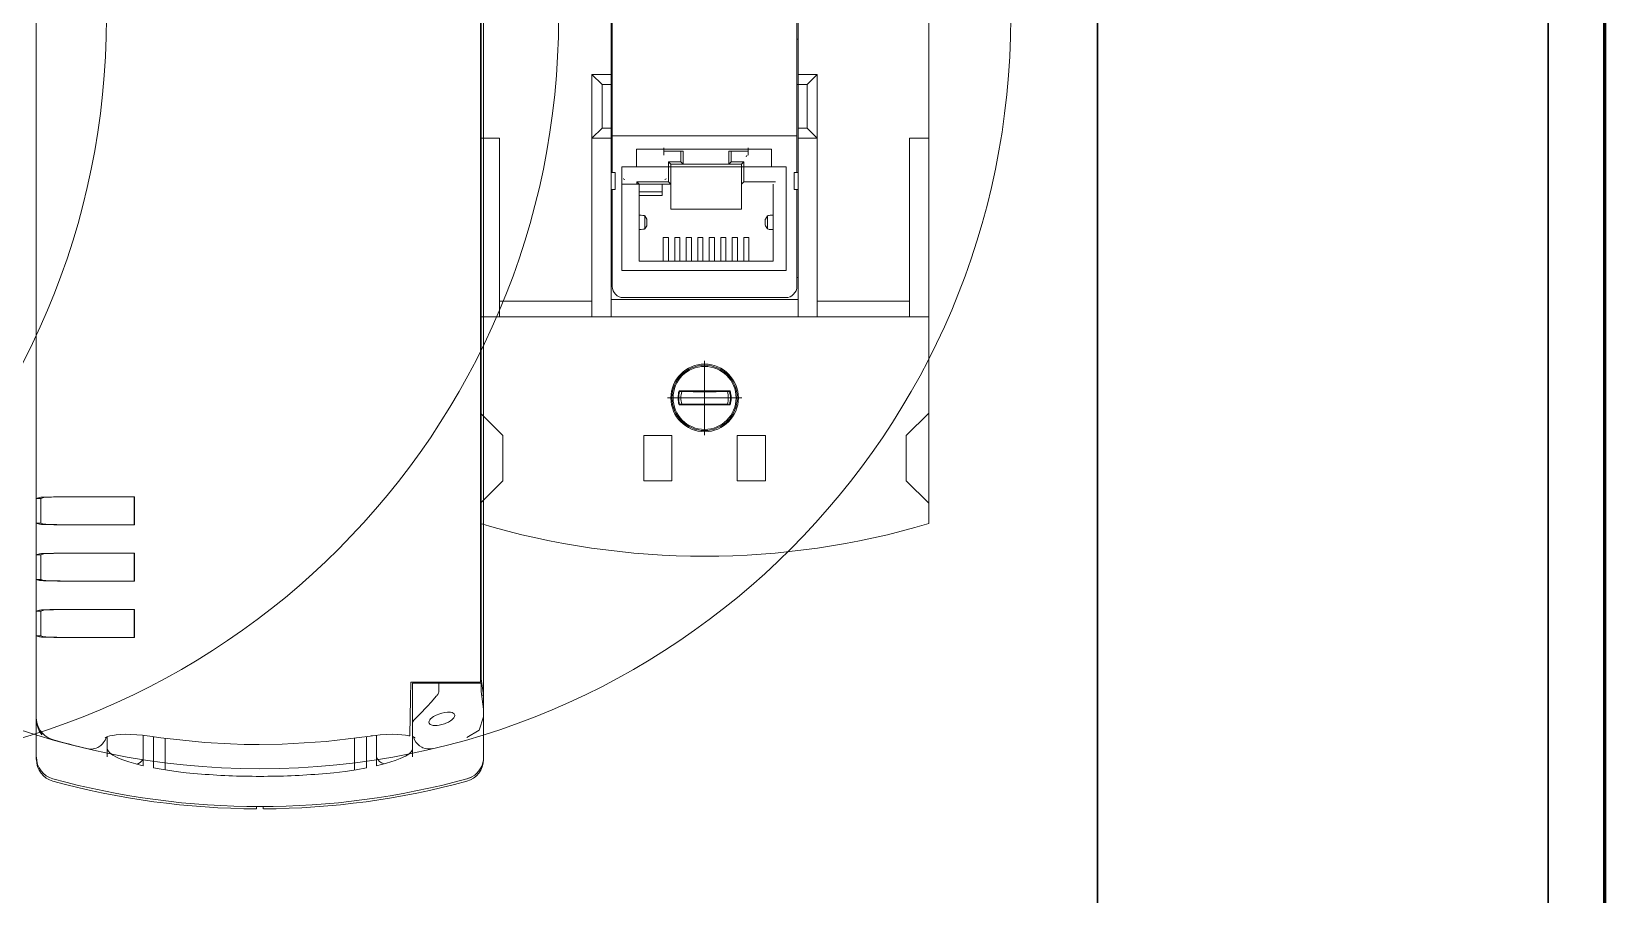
# Model space of a CAD drawing. Header units: millimetres. Extents: x -6000 to 26000, y -6000 to 26000.
# Drawn here: x 142.17 to 161.6, y -4553.85 to -4543.2 of the extents above; entities that cross this region are included whole.
import ezdxf

# ---------------------------------------------------------------- set-up
doc = ezdxf.new("R2010")
doc.units = ezdxf.units.MM
doc.header["$MEASUREMENT"] = 0
doc.linetypes.add('DOT_CENTER', pattern=[14, 12, -1, 0, -1])
for name, color, linetype, lineweight in [('Чертеж и Рисунок_Ном._пера__2', 8, 'Continuous', 15), ('Чертеж и Рисунок_Ном._пера__21', 7, 'Continuous', 30), ('Чертеж и Рисунок_Ном._пера__41', 7, 'Continuous', 60), ('Чертеж и Рисунок_Ном._пера__7', 7, 'Continuous', 15)]:
    doc.layers.add(name, color=color, linetype=linetype, lineweight=lineweight)

msp = doc.modelspace()

# ---------------------------------------------------------------- linework, layer by layer
at = {"layer": 'Чертеж и Рисунок_Ном._пера__2', "color": 8, "linetype": 'DOT_CENTER', "lineweight": 15}
for p, q in [((150.485, -4547.261), (150.485, -4548.179)), ((150.944, -4547.72), (150.026, -4547.72))]:
    msp.add_line(p, q, dxfattribs=at)
at = {"layer": 'Чертеж и Рисунок_Ном._пера__2', "color": 8, "linetype": 'Continuous', "lineweight": 15}
msp.add_circle((150.485, -4547.72), 0.389, dxfattribs=at)
for radius, start, end in [(0.319, 165.6045, 194.3955), (0.319, 345.6045, 14.3955), (0.293, 164.6084, 195.3916), (0.293, 344.6084, 15.3916)]:
    msp.add_arc((150.485, -4547.72), radius, start, end, dxfattribs=at)
at = {"layer": 'Чертеж и Рисунок_Ном._пера__21', "color": 7, "linetype": 'Continuous', "lineweight": 30}
for p, q in [((155.339, -4648.664), (155.339, -4502.689)), ((160.903, -4502.689), (160.903, -4648.664))]:
    msp.add_line(p, q, dxfattribs=at)
at = {"layer": 'Чертеж и Рисунок_Ном._пера__41', "color": 7, "linetype": 'Continuous', "lineweight": 60}
msp.add_line((161.599, -4491.255), (161.599, -4741.635), dxfattribs=at)
at = {"layer": 'Чертеж и Рисунок_Ном._пера__7', "color": 7, "linetype": 'Continuous', "lineweight": 15}
for p, q in [((147.755, -4534.96), (147.755, -4551.391)), ((147.725, -4535.301), (147.725, -4551.186)), ((149.344, -4536.397), (149.344, -4544.938)), ((151.625, -4544.938), (151.625, -4536.397)), ((147.717, -4536.821), (147.717, -4544.514)), ((153.253, -4544.514), (153.253, -4536.821)), ((149.33, -4537.607), (149.33, -4543.728)), ((142.232, -4539.876), (142.232, -4548.962)), ((147.717, -4551.228), (147.717, -4539.889)), ((151.639, -4543.291), (151.639, -4540.2)), ((151.639, -4543.291), (151.625, -4543.291)), ((151.639, -4543.728), (151.639, -4543.291)), ((149.094, -4543.728), (149.218, -4543.853)), ((149.094, -4543.728), (149.33, -4543.728)), ((149.094, -4544.514), (149.094, -4543.728)), ((149.33, -4543.853), (149.33, -4543.728)), ((151.639, -4543.728), (151.876, -4543.728)), ((151.639, -4543.728), (151.639, -4543.85)), ((151.876, -4543.728), (151.751, -4543.853)), ((151.876, -4543.728), (151.876, -4544.514)), ((149.218, -4543.853), (149.33, -4543.853)), ((149.218, -4543.853), (149.218, -4544.389)), ((149.33, -4543.853), (149.33, -4543.85)), ((149.344, -4543.85), (149.33, -4543.85)), ((149.33, -4544.389), (149.33, -4543.853)), ((151.639, -4543.85), (151.625, -4543.85)), ((151.639, -4544.389), (151.639, -4543.853)), ((151.639, -4543.853), (151.639, -4543.853)), ((151.639, -4543.853), (151.751, -4543.853)), ((151.751, -4544.389), (151.751, -4543.853)), ((147.717, -4544.514), (147.717, -4546.718)), ((147.953, -4544.514), (147.717, -4544.514)), ((147.953, -4546.525), (147.953, -4544.514)), ((149.218, -4544.389), (149.094, -4544.514)), ((149.094, -4544.514), (149.33, -4544.514)), ((149.094, -4546.525), (149.094, -4544.514)), ((149.33, -4544.389), (149.218, -4544.389)), ((149.33, -4544.514), (149.33, -4544.389)), ((149.33, -4544.938), (149.33, -4544.514)), ((151.625, -4544.485), (149.344, -4544.485)), ((151.639, -4544.389), (151.639, -4544.514)), ((151.639, -4544.389), (151.751, -4544.389)), ((151.639, -4544.514), (151.639, -4544.938)), ((151.639, -4544.514), (151.876, -4544.514)), ((151.876, -4544.514), (151.751, -4544.389)), ((151.876, -4546.525), (151.876, -4544.514)), ((153.016, -4546.525), (153.016, -4544.514)), ((153.253, -4544.514), (153.016, -4544.514)), ((153.253, -4544.514), (153.253, -4546.718)), ((150.478, -4544.649), (149.643, -4544.649)), ((149.643, -4544.649), (149.643, -4544.868)), ((149.982, -4544.631), (149.982, -4544.722)), ((149.982, -4544.673), (150.221, -4544.673)), ((150.193, -4544.673), (150.193, -4544.807)), ((150.221, -4544.673), (150.221, -4544.835)), ((150.478, -4544.649), (151.312, -4544.649)), ((150.786, -4544.673), (151.025, -4544.673)), ((150.786, -4544.835), (150.786, -4544.673)), ((150.814, -4544.807), (150.814, -4544.673)), ((151.025, -4544.631), (151.025, -4544.722)), ((151.312, -4544.649), (151.312, -4544.868)), ((150.193, -4544.807), (150.038, -4544.807)), ((150.038, -4544.807), (150.038, -4545.053)), ((150.066, -4544.835), (150.038, -4544.807)), ((150.066, -4544.835), (150.942, -4544.835)), ((150.066, -4544.835), (150.066, -4545.391)), ((150.221, -4544.835), (150.193, -4544.807)), ((150.786, -4544.835), (150.814, -4544.807)), ((150.97, -4544.807), (150.814, -4544.807)), ((150.942, -4544.835), (150.97, -4544.807)), ((150.942, -4544.835), (150.942, -4545.391)), ((150.97, -4545.053), (150.97, -4544.807)), ((149.33, -4544.938), (149.379, -4544.938)), ((149.33, -4545.147), (149.33, -4544.938)), ((149.379, -4544.938), (149.379, -4545.147)), ((150.066, -4545.081), (149.471, -4545.081)), ((149.648, -4545.053), (149.648, -4545.081)), ((150.038, -4545.053), (149.648, -4545.053)), ((149.675, -4545.081), (149.648, -4545.053)), ((149.675, -4545.081), (149.675, -4546.031)), ((149.963, -4545.081), (149.963, -4545.22)), ((150.066, -4545.081), (150.038, -4545.053)), ((150.942, -4545.081), (150.97, -4545.053)), ((151.36, -4545.053), (150.97, -4545.053)), ((151.332, -4545.081), (151.332, -4546.031)), ((151.591, -4544.938), (151.591, -4545.147)), ((151.591, -4544.938), (151.639, -4544.938)), ((151.639, -4544.938), (151.639, -4545.147)), ((149.379, -4545.147), (149.33, -4545.147)), ((149.33, -4546.232), (149.33, -4545.147)), ((149.344, -4545.147), (149.344, -4546.343)), ((149.963, -4545.178), (149.675, -4545.178)), ((149.963, -4545.22), (149.675, -4545.22)), ((151.639, -4545.147), (151.591, -4545.147)), ((151.625, -4546.343), (151.625, -4545.147)), ((151.639, -4545.147), (151.639, -4546.232)), ((149.745, -4545.633), (149.745, -4545.473)), ((149.745, -4545.473), (149.771, -4545.512)), ((150.942, -4545.391), (150.066, -4545.391)), ((151.263, -4545.473), (151.237, -4545.512)), ((151.263, -4545.633), (151.263, -4545.473)), ((149.745, -4545.633), (149.771, -4545.594)), ((149.773, -4545.57), (149.773, -4545.536)), ((151.234, -4545.57), (151.234, -4545.536)), ((151.263, -4545.633), (151.237, -4545.594)), ((149.975, -4545.739), (149.975, -4546.031)), ((150.039, -4545.739), (149.975, -4545.739)), ((150.039, -4545.739), (150.039, -4546.031)), ((150.117, -4545.739), (150.117, -4546.031)), ((150.181, -4545.739), (150.117, -4545.739)), ((150.181, -4545.739), (150.181, -4546.031)), ((150.259, -4545.739), (150.259, -4546.031)), ((150.323, -4545.739), (150.259, -4545.739)), ((150.323, -4545.739), (150.323, -4546.031)), ((150.401, -4545.739), (150.401, -4546.031)), ((150.465, -4545.739), (150.401, -4545.739)), ((150.465, -4545.739), (150.465, -4546.031)), ((150.543, -4545.739), (150.543, -4546.031)), ((150.607, -4545.739), (150.543, -4545.739)), ((150.607, -4545.739), (150.607, -4546.031)), ((150.685, -4545.739), (150.685, -4546.031)), ((150.748, -4545.739), (150.685, -4545.739)), ((150.748, -4545.739), (150.748, -4546.031)), ((150.826, -4545.739), (150.826, -4546.031)), ((150.89, -4545.739), (150.826, -4545.739)), ((150.89, -4545.739), (150.89, -4546.031)), ((151.032, -4545.739), (150.968, -4545.739)), ((150.968, -4545.739), (150.968, -4546.031)), ((151.032, -4545.739), (151.032, -4546.031)), ((151.332, -4546.031), (149.675, -4546.031)), ((149.33, -4546.507), (149.33, -4546.232)), ((149.344, -4546.232), (149.33, -4546.232)), ((151.639, -4546.232), (151.625, -4546.232)), ((151.639, -4546.232), (151.639, -4546.507)), ((147.953, -4546.718), (147.953, -4546.525)), ((149.094, -4546.525), (147.953, -4546.525)), ((149.094, -4546.718), (149.094, -4546.525)), ((149.33, -4546.718), (149.33, -4546.507)), ((149.33, -4546.507), (151.639, -4546.507)), ((151.486, -4546.482), (149.483, -4546.482)), ((151.639, -4546.507), (151.639, -4546.718)), ((153.016, -4546.525), (151.876, -4546.525)), ((151.876, -4546.718), (151.876, -4546.525)), ((153.016, -4546.718), (153.016, -4546.525)), ((147.717, -4546.718), (147.717, -4547.908)), ((147.717, -4546.718), (147.953, -4546.718)), ((147.953, -4546.718), (149.094, -4546.718)), ((149.094, -4546.718), (149.33, -4546.718)), ((149.33, -4546.718), (151.639, -4546.718)), ((151.639, -4546.718), (151.876, -4546.718)), ((151.876, -4546.718), (153.016, -4546.718)), ((153.016, -4546.718), (153.253, -4546.718)), ((153.253, -4547.908), (153.253, -4546.718)), ((150.8, -4547.632), (150.17, -4547.632)), ((150.17, -4547.807), (150.8, -4547.807)), ((147.717, -4547.908), (147.717, -4549.02)), ((147.717, -4547.908), (147.995, -4548.186)), ((152.975, -4548.186), (153.253, -4547.908)), ((153.253, -4547.908), (153.253, -4549.02)), ((147.995, -4548.186), (147.995, -4548.742)), ((149.734, -4548.742), (149.734, -4548.186)), ((150.081, -4548.186), (149.734, -4548.186)), ((150.081, -4548.186), (150.081, -4548.742)), ((150.888, -4548.186), (151.236, -4548.186)), ((150.888, -4548.742), (150.888, -4548.186)), ((151.236, -4548.186), (151.236, -4548.742)), ((152.975, -4548.742), (152.975, -4548.186)), ((147.995, -4548.742), (147.717, -4549.02)), ((150.081, -4548.742), (149.734, -4548.742)), ((151.236, -4548.742), (150.888, -4548.742)), ((153.253, -4549.02), (152.975, -4548.742)), ((142.232, -4548.962), (142.27, -4548.949)), ((142.232, -4548.962), (142.288, -4548.962)), ((142.232, -4549.266), (142.232, -4548.962)), ((142.326, -4548.949), (142.288, -4548.962)), ((142.288, -4548.962), (142.288, -4549.266)), ((142.826, -4548.94), (143.443, -4548.94)), ((143.442, -4548.941), (142.826, -4548.941)), ((143.443, -4548.94), (143.442, -4548.941)), ((143.442, -4548.941), (143.442, -4549.286)), ((143.443, -4548.94), (143.443, -4549.287)), ((147.717, -4549.02), (147.717, -4549.272)), ((153.253, -4549.272), (153.253, -4549.02)), ((142.232, -4549.266), (142.232, -4549.657)), ((142.232, -4549.266), (142.288, -4549.266)), ((142.27, -4549.278), (142.232, -4549.266)), ((142.326, -4549.278), (142.288, -4549.266)), ((143.442, -4549.286), (142.826, -4549.286)), ((143.443, -4549.287), (142.826, -4549.287)), ((143.442, -4549.286), (143.443, -4549.287)), ((142.232, -4549.657), (142.27, -4549.644)), ((142.232, -4549.657), (142.288, -4549.657)), ((142.232, -4549.961), (142.232, -4549.657)), ((142.326, -4549.644), (142.288, -4549.657)), ((142.288, -4549.657), (142.288, -4549.961)), ((142.826, -4549.635), (143.443, -4549.635)), ((143.442, -4549.636), (142.826, -4549.636)), ((143.443, -4549.635), (143.442, -4549.636)), ((143.442, -4549.636), (143.442, -4549.982)), ((143.443, -4549.635), (143.443, -4549.983)), ((142.27, -4549.974), (142.232, -4549.961)), ((142.232, -4549.961), (142.288, -4549.961)), ((142.232, -4549.961), (142.232, -4550.353)), ((142.326, -4549.974), (142.288, -4549.961)), ((143.442, -4549.982), (142.826, -4549.982)), ((143.443, -4549.983), (142.826, -4549.983)), ((143.443, -4549.983), (143.442, -4549.982)), ((142.232, -4550.353), (142.27, -4550.34)), ((142.288, -4550.353), (142.232, -4550.353)), ((142.232, -4550.657), (142.232, -4550.353)), ((142.326, -4550.34), (142.288, -4550.353)), ((142.288, -4550.353), (142.288, -4550.657)), ((142.826, -4550.331), (143.443, -4550.331)), ((143.442, -4550.332), (142.826, -4550.332)), ((143.443, -4550.331), (143.442, -4550.332)), ((143.442, -4550.332), (143.442, -4550.677)), ((143.443, -4550.331), (143.443, -4550.678)), ((142.27, -4550.669), (142.232, -4550.657)), ((142.232, -4550.657), (142.288, -4550.657)), ((142.232, -4550.657), (142.232, -4551.661)), ((142.326, -4550.669), (142.288, -4550.657)), ((143.442, -4550.677), (142.826, -4550.677)), ((143.443, -4550.678), (142.826, -4550.678)), ((143.443, -4550.678), (143.442, -4550.677)), ((146.854, -4551.418), (146.857, -4551.228)), ((147.161, -4551.228), (146.857, -4551.228)), ((146.878, -4551.242), (147.204, -4551.242)), ((146.878, -4551.242), (146.878, -4551.724)), ((147.087, -4551.228), (147.087, -4551.242)), ((147.717, -4551.228), (147.161, -4551.228)), ((147.204, -4551.339), (147.204, -4551.242)), ((147.717, -4551.242), (147.204, -4551.242)), ((147.393, -4551.228), (147.393, -4551.242)), ((147.446, -4551.242), (147.446, -4551.228)), ((147.717, -4551.186), (147.725, -4551.186)), ((147.724, -4551.242), (147.717, -4551.242)), ((147.724, -4551.242), (147.724, -4551.346)), ((147.755, -4551.391), (147.725, -4551.186)), ((146.85, -4551.678), (146.854, -4551.418)), ((147.724, -4551.346), (147.755, -4551.561)), ((147.73, -4551.391), (147.755, -4551.391)), ((147.755, -4551.391), (147.755, -4551.561)), ((142.232, -4551.684), (142.232, -4551.661)), ((142.232, -4552.155), (142.232, -4551.684)), ((146.846, -4551.864), (146.85, -4551.678)), ((147.755, -4551.561), (147.755, -4551.658)), ((147.755, -4551.658), (147.755, -4552.183)), ((147.755, -4552.155), (147.755, -4551.658)), ((142.302, -4551.878), (142.302, -4551.853)), ((143.109, -4552.149), (143.109, -4551.902)), ((143.552, -4551.885), (143.552, -4552.262)), ((143.678, -4551.902), (143.678, -4552.288)), ((146.309, -4551.902), (146.309, -4552.288)), ((146.435, -4551.885), (146.435, -4552.262)), ((146.846, -4551.864), (146.846, -4551.893)), ((146.878, -4551.724), (146.878, -4551.869)), ((146.878, -4551.902), (146.878, -4551.869)), ((146.878, -4551.896), (146.878, -4551.869)), ((146.878, -4551.896), (146.878, -4552.149)), ((142.854, -4552.049), (142.854, -4552.049)), ((143.075, -4551.917), (143.075, -4551.917)), ((143.824, -4552.313), (143.824, -4551.923)), ((146.163, -4551.923), (146.163, -4552.313)), ((142.232, -4552.155), (142.232, -4552.183)), ((147.755, -4552.155), (147.755, -4552.155)), ((147.755, -4552.155), (147.755, -4552.155)), ((144.952, -4552.793), (144.952, -4552.765)), ((145.035, -4552.793), (145.035, -4552.765))]:
    msp.add_line(p, q, dxfattribs=at)
msp.add_lwpolyline([(151.492, -4544.868), (151.492, -4546.147), (149.464, -4546.147), (149.464, -4544.868)], close=True, dxfattribs=at)
at = {"layer": 'Чертеж и Рисунок_Ном._пера__7', "color": 7, "linetype": 'Continuous', "lineweight": 15, "flags": 128}
for points in [[(151.263, -4545.473), (151.273, -4545.469), (151.283, -4545.467), (151.295, -4545.466), (151.307, -4545.465), (151.319, -4545.465), (151.332, -4545.465)], [(151.263, -4545.633), (151.273, -4545.637), (151.283, -4545.639), (151.295, -4545.64), (151.307, -4545.641), (151.319, -4545.641), (151.332, -4545.641)], [(150.202, -4547.642), (150.189, -4547.642), (150.178, -4547.641)], [(150.794, -4547.641), (150.781, -4547.642), (150.77, -4547.642)], [(150.176, -4547.799), (150.188, -4547.798), (150.202, -4547.798)], [(150.768, -4547.642), (150.686, -4547.642), (150.626, -4547.643), (150.541, -4547.643), (150.485, -4547.643), (150.428, -4547.643), (150.343, -4547.643), (150.283, -4547.642), (150.202, -4547.642)], [(150.202, -4547.798), (150.283, -4547.797), (150.343, -4547.797), (150.428, -4547.797), (150.485, -4547.797), (150.541, -4547.797), (150.626, -4547.797), (150.686, -4547.797), (150.768, -4547.798)], [(150.768, -4547.798), (150.78, -4547.798)], [(142.27, -4549.278), (142.297, -4549.281), (142.323, -4549.282), (142.358, -4549.283), (142.401, -4549.284), (142.45, -4549.285), (142.505, -4549.286), (142.564, -4549.286), (142.628, -4549.287), (142.694, -4549.287), (142.762, -4549.287), (142.826, -4549.287)], [(142.326, -4549.278), (142.35, -4549.28), (142.373, -4549.281), (142.405, -4549.282), (142.443, -4549.283), (142.487, -4549.284), (142.536, -4549.285), (142.59, -4549.285), (142.647, -4549.286), (142.706, -4549.286), (142.767, -4549.286), (142.826, -4549.286)], [(142.27, -4549.644), (142.297, -4549.642), (142.323, -4549.641), (142.358, -4549.64), (142.401, -4549.639), (142.45, -4549.638), (142.505, -4549.637), (142.564, -4549.636), (142.628, -4549.636), (142.694, -4549.635), (142.762, -4549.635), (142.826, -4549.635)], [(142.326, -4549.644), (142.35, -4549.642), (142.373, -4549.641), (142.405, -4549.64), (142.443, -4549.639), (142.487, -4549.638), (142.536, -4549.638), (142.59, -4549.637), (142.647, -4549.637), (142.706, -4549.636), (142.767, -4549.636), (142.826, -4549.636)], [(142.27, -4549.974), (142.295, -4549.976), (142.32, -4549.977), (142.353, -4549.978), (142.394, -4549.979), (142.441, -4549.98), (142.494, -4549.981), (142.553, -4549.982), (142.616, -4549.982), (142.682, -4549.983), (142.75, -4549.983), (142.82, -4549.983)], [(142.326, -4549.974), (142.348, -4549.976), (142.371, -4549.977), (142.4, -4549.978), (142.437, -4549.979), (142.479, -4549.98), (142.527, -4549.98), (142.58, -4549.981), (142.637, -4549.981), (142.696, -4549.982), (142.758, -4549.982), (142.821, -4549.982)], [(142.27, -4550.34), (142.297, -4550.337), (142.323, -4550.336), (142.358, -4550.335), (142.401, -4550.334), (142.45, -4550.333), (142.505, -4550.333), (142.564, -4550.332), (142.628, -4550.331), (142.694, -4550.331), (142.762, -4550.331), (142.826, -4550.331)], [(142.326, -4550.34), (142.35, -4550.338), (142.373, -4550.337), (142.405, -4550.336), (142.443, -4550.335), (142.487, -4550.334), (142.536, -4550.333), (142.59, -4550.333), (142.647, -4550.332), (142.706, -4550.332), (142.767, -4550.332), (142.826, -4550.332)], [(142.27, -4550.669), (142.297, -4550.672), (142.323, -4550.673), (142.358, -4550.674), (142.401, -4550.675), (142.45, -4550.676), (142.505, -4550.677), (142.564, -4550.677), (142.628, -4550.678), (142.694, -4550.678), (142.762, -4550.678), (142.826, -4550.678)], [(142.326, -4550.669), (142.35, -4550.671), (142.373, -4550.672), (142.405, -4550.673), (142.443, -4550.674), (142.487, -4550.675), (142.536, -4550.676), (142.59, -4550.676), (142.647, -4550.677), (142.706, -4550.677), (142.767, -4550.677), (142.826, -4550.677)], [(147.175, -4551.398), (147.107, -4551.476), (147.063, -4551.524), (147.023, -4551.568), (147.005, -4551.587), (146.969, -4551.624), (146.943, -4551.649), (146.931, -4551.66)], [(147.204, -4551.339), (147.203, -4551.352), (147.2, -4551.362), (147.19, -4551.38), (147.179, -4551.394)], [(142.433, -4551.938), (142.38, -4551.916), (142.339, -4551.889), (142.304, -4551.856), (142.28, -4551.824), (142.254, -4551.775), (142.243, -4551.742), (142.235, -4551.701), (142.232, -4551.661)], [(142.302, -4551.878), (142.269, -4551.829), (142.254, -4551.798), (142.242, -4551.759), (142.233, -4551.702), (142.232, -4551.684)], [(146.878, -4551.724), (146.894, -4551.7), (146.915, -4551.676), (146.931, -4551.66)], [(147.08, -4551.723), (147.083, -4551.71), (147.092, -4551.693), (147.101, -4551.682), (147.138, -4551.654), (147.171, -4551.636), (147.215, -4551.618), (147.24, -4551.61)], [(147.24, -4551.61), (147.276, -4551.603), (147.308, -4551.599), (147.321, -4551.599), (147.348, -4551.601), (147.366, -4551.605), (147.382, -4551.612), (147.391, -4551.619), (147.4, -4551.636)], [(147.4, -4551.64), (147.398, -4551.651), (147.389, -4551.669), (147.377, -4551.683), (147.364, -4551.694), (147.349, -4551.706), (147.321, -4551.722), (147.291, -4551.736), (147.274, -4551.742), (147.24, -4551.753)], [(147.55, -4551.912), (147.7, -4551.822), (147.755, -4551.658)], [(142.857, -4552.049), (142.898, -4552.055), (142.933, -4552.052), (142.95, -4552.049), (142.971, -4552.042), (142.992, -4552.034), (143.028, -4552.01), (143.048, -4551.992), (143.058, -4551.98), (143.082, -4551.945), (143.098, -4551.906)], [(143.634, -4551.896), (143.601, -4551.891), (143.545, -4551.884), (143.474, -4551.878), (143.399, -4551.874), (143.331, -4551.873), (143.271, -4551.876), (143.219, -4551.88), (143.176, -4551.886), (143.14, -4551.893), (143.113, -4551.901), (143.094, -4551.907), (143.082, -4551.913)], [(146.354, -4551.896), (145.812, -4551.962), (145.267, -4551.995), (144.983, -4552), (144.969, -4551.999), (144.956, -4551.999), (144.932, -4551.999), (144.886, -4551.999), (144.797, -4551.997), (144.629, -4551.992), (144.312, -4551.974), (143.769, -4551.915), (143.634, -4551.896)], [(146.354, -4551.896), (146.369, -4551.893), (146.385, -4551.891), (146.417, -4551.887), (146.479, -4551.88), (146.557, -4551.875), (146.628, -4551.873), (146.691, -4551.874), (146.746, -4551.878), (146.793, -4551.884), (146.833, -4551.89), (146.846, -4551.893)], [(146.878, -4551.902), (146.889, -4551.906), (146.903, -4551.911), (146.912, -4551.916)], [(146.889, -4551.906), (146.903, -4551.939), (146.92, -4551.968), (146.947, -4552), (146.966, -4552.015), (146.991, -4552.032), (147.007, -4552.039), (147.034, -4552.048), (147.068, -4552.054), (147.105, -4552.054), (147.13, -4552.049)], [(147.24, -4551.753), (147.207, -4551.76), (147.182, -4551.763), (147.163, -4551.764), (147.135, -4551.763), (147.121, -4551.76), (147.096, -4551.75), (147.084, -4551.737), (147.08, -4551.723)], [(143.109, -4552.049), (143.118, -4552.078), (143.138, -4552.102), (143.178, -4552.132), (143.246, -4552.167), (143.3, -4552.189), (143.375, -4552.214), (143.518, -4552.254), (143.552, -4552.262)], [(146.435, -4552.262), (146.557, -4552.231), (146.665, -4552.197), (146.727, -4552.173), (146.791, -4552.142), (146.833, -4552.116), (146.859, -4552.092), (146.873, -4552.071), (146.878, -4552.049)], [(144.222, -4552.361), (144.081, -4552.347), (144.015, -4552.34), (143.932, -4552.329), (143.749, -4552.301), (143.678, -4552.288)], [(146.309, -4552.288), (146.182, -4552.31), (146.047, -4552.33), (145.978, -4552.339), (145.908, -4552.347), (145.766, -4552.361)], [(147.55, -4552.424), (147.604, -4552.402), (147.646, -4552.376), (147.67, -4552.355), (147.697, -4552.325), (147.714, -4552.299), (147.732, -4552.266), (147.746, -4552.225), (147.753, -4552.186), (147.755, -4552.155)], [(147.551, -4552.423), (147.562, -4552.42), (147.573, -4552.416), (147.584, -4552.412), (147.595, -4552.407), (147.605, -4552.402)]]:
    msp.add_lwpolyline(points, dxfattribs=at)
at = {"layer": 'Чертеж и Рисунок_Ном._пера__7', "color": 7, "linetype": 'Continuous', "lineweight": 15}
for centre, radius in [((133.828, -4543.028), 9.271), ((139.411, -4543.028), 9.271), ((144.994, -4543.028), 9.271), ((150.485, -4547.72), 0.417), ((150.485, -4547.72), 0.403)]:
    msp.add_circle(centre, radius, dxfattribs=at)
for centre, radius, start, end in [((151.011, -4544.743), 0.0139, 90, 180), ((149.499, -4545.011), 0.0139, 180, 270), ((149.996, -4545.011), 0.0139, 270, 0), ((149.483, -4546.343), 0.139, 180, 270), ((151.486, -4546.343), 0.139, 270, 0), ((150.485, -4547.72), 0.327, 164.4848, 195.5152), ((150.485, -4547.72), 0.327, 344.4848, 15.5152), ((150.485, -4539.937), 9.737, 253.4838, 286.5162), ((144.994, -4543.028), 9.271, 253.9693, 256.6757), ((144.994, -4543.028), 9.271, 253.9963, 256.6584), ((142.511, -4552.155), 0.278, 180, 254.7815), ((142.511, -4552.183), 0.278, 180, 254.7815), ((143.435, -4552.106), 0.139, 283.743, 327.2931), ((146.566, -4552.106), 0.139, 199.7042, 253.3252), ((147.476, -4552.183), 0.278, 285.2185, 0), ((144.994, -4543.028), 9.737, 254.7815, 270), ((144.994, -4543.056), 9.737, 254.7815, 269.7544), ((144.994, -4543.028), 9.364, 265.2712, 270), ((144.994, -4543.028), 9.364, 270, 274.7288), ((144.994, -4543.028), 9.737, 270, 285.2185), ((144.994, -4543.056), 9.737, 270.2456, 285.2185)]:
    msp.add_arc(centre, radius, start, end, dxfattribs=at)
for centre, major_axis, ratio, start_param, end_param in [((149.675, -4545.474), (0.0696, 0), 0.130504, 0.087266, 1.570796), ((149.675, -4545.632), (0.0696, 0), 0.130504, 4.712389, 6.195919), ((149.77, -4545.553), (0, -0.0417), 0.087489, 1.991396, 3.011822), ((149.77, -4545.553), (0, -0.0417), 0.087489, 0.129771, 1.150197), ((151.237, -4545.553), (0, -0.0417), 0.087489, 3.271363, 4.291789), ((151.237, -4545.553), (0, -0.0417), 0.087489, 5.132989, 6.153415), ((142.826, -4548.949), (0.556, 0), 0.017455, 1.570796, 3.089233), ((142.826, -4548.949), (-0.501, 0), 0.017455, 4.712389, 6.230825), ((147.24, -4551.072), (-0.522, 0), 0.36397, 2.037482, 2.180534)]:
    msp.add_ellipse(centre, major_axis=major_axis, ratio=ratio, start_param=start_param, end_param=end_param, dxfattribs=at)

doc.saveas('drawing.dxf')
